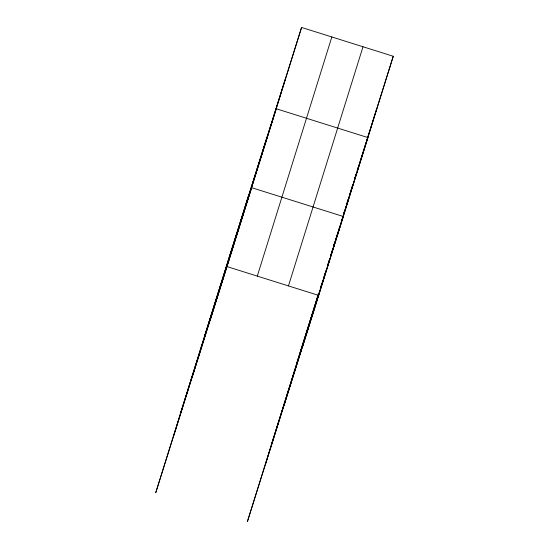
<?xml version="1.0" encoding="UTF-8"?>
<svg xmlns="http://www.w3.org/2000/svg" width="549" height="549" viewBox="0 0 549 549"><rect width="100%" height="100%" fill="white"/><g stroke="black" fill="none" stroke-linecap="round" stroke-linejoin="round"><path stroke-width="0.82" d="M173.841 435.323L248.381 196.171M192.493 376.175L267.034 137.017M210.596 318.756L285.137 79.605M301.579 27.45L230.285 253.583L155.738 492.734L227.039 266.601L301.579 27.45L393.262 56.266L318.715 295.417L247.421 521.55L318.159 294.593M257.296 276.113L331.836 36.961M288.465 285.905L363.006 46.754M265.517 464.138L318.269 294.916M320.293 288.41L321.055 285.967M333.469 246.124L334.231 243.687M284.169 404.984L319.93 290.263M320.438 288.637L326.525 269.113M327.533 265.86L329.819 258.531M330.834 255.278L333.113 247.956L330.814 255.244M339.707 226.812L333.62 246.329L351.47 189.728L302.273 347.572M341.224 221.94L343.001 216.244M344.01 212.991L346.295 205.676M346.803 204.05L352.883 184.533M376.813 108.421L351.724 188.918L367.912 137.573L276.236 108.764L204.935 334.897M180.34 413.816L251.641 187.683L343.317 216.491L272.016 442.631M343.894 212.834L344.662 210.397M346.707 203.919L348.491 198.244M350.029 193.385L352.328 186.09M358.71 165.832L359.478 163.403M359.986 161.79L393.262 56.266M296.618 363.713L318.296 294.95M320.341 288.472L322.126 282.797M323.663 277.938L325.447 272.263M328 264.158L329.283 260.109M227.039 266.601L318.715 295.417M356.177 173.964L354.407 179.653L356.157 173.937M358.456 166.642L357.193 170.712L358.456 166.642"/></g></svg>
